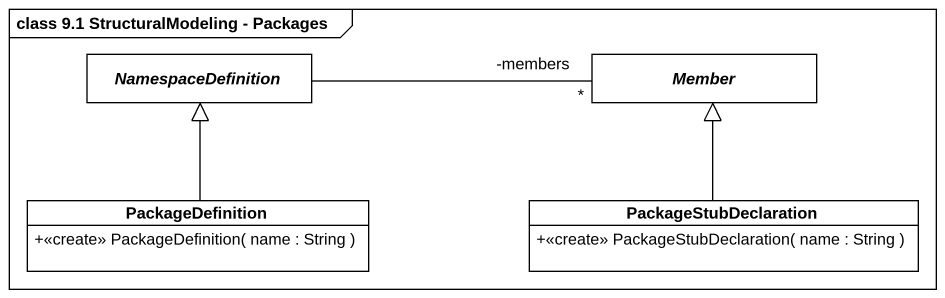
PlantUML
@startuml
mainframe class 9.1 StructuralModeling - Packages
hide circle
hide empty members
skinparam classAttributeIconSize 0
abstract class NamespaceDefinition
abstract class Member
class PackageDefinition {
  +<<create>> PackageDefinition( name : String )
}
class PackageStubDeclaration {
  +<<create>> PackageStubDeclaration( name : String )
}
NamespaceDefinition -right- "-members\n*" Member
PackageDefinition -up-|> NamespaceDefinition
PackageStubDeclaration -up-|> Member
@enduml
